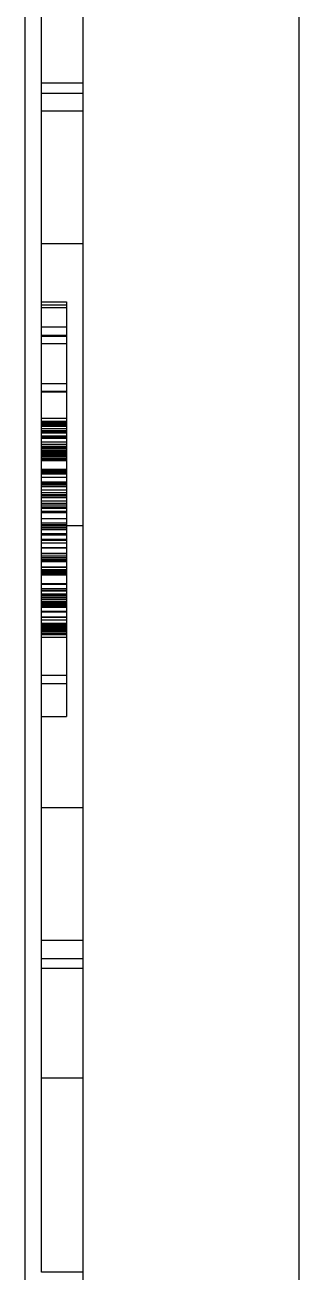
# Model space of a CAD drawing. Extents: x 0 to 203, y 0 to 348.
# Drawn here: x 3.64 to 6.93, y 217.84 to 232.83 of the extents above; entities that cross this region are included whole.
import ezdxf

# ---------------------------------------------------------------- set-up
doc = ezdxf.new("R2010")
doc.units = 0
doc.layers.add('-15N-THT. THIẾT BỊ ĐÓNG MỞ', color=40, linetype='CONTINUOUS')

# ---------------------------------------------------------------- blocks, each defined once
blk = doc.blocks.new('06 - N - SC VSD CHIẾU HÔNG ATV630U07~55N4')
at = {"layer": '-15N-THT. THIẾT BỊ ĐÓNG MỞ'}
for p, q in [((-196.072, 15.887), (-196.072, 144.034)), ((-199.362, 143.105), (-199.362, 30.912)), ((-198.664, 31.582), (-198.664, 142.543)), ((-199.162, 57.79), (-199.162, 63.147)), ((-198.664, 58.128), (-199.162, 58.128)), ((-199.162, 58.008), (-198.664, 58.008)), ((-199.162, 56.195), (-199.162, 57.79)), ((-198.664, 57.79), (-199.162, 57.79)), ((-199.162, 57.79), (-199.162, 57.79)), ((-198.664, 56.195), (-199.162, 56.195)), ((-198.664, 56.195), (-199.162, 56.195)), ((-199.162, 43.835), (-199.162, 56.195)), ((-199.162, 55.497), (-198.863, 55.497)), ((-198.863, 55.497), (-198.863, 51.467)), ((-199.162, 55.461), (-198.863, 55.461)), ((-199.162, 55.431), (-198.863, 55.431)), ((-199.162, 55.198), (-198.863, 55.198)), ((-199.162, 55.099), (-198.863, 55.099)), ((-199.162, 55.092), (-198.863, 55.092)), ((-199.162, 55.086), (-198.863, 55.086)), ((-199.162, 54.999), (-198.863, 54.999)), ((-199.162, 54.517), (-198.863, 54.517)), ((-199.162, 54.424), (-198.863, 54.424)), ((-199.162, 54.417), (-198.863, 54.417)), ((-199.162, 54.102), (-198.863, 54.102)), ((-199.162, 54.102), (-198.863, 54.102)), ((-199.162, 54.066), (-198.863, 54.066)), ((-199.162, 54.059), (-199.162, 54.059)), ((-199.162, 54.059), (-198.863, 54.059)), ((-199.162, 54.055), (-198.863, 54.055)), ((-199.162, 54.048), (-198.863, 54.048)), ((-199.162, 54.043), (-198.863, 54.043)), ((-199.162, 54.036), (-198.863, 54.036)), ((-199.162, 54.026), (-198.863, 54.026)), ((-199.162, 54.024), (-198.863, 54.024)), ((-199.162, 54.018), (-198.863, 54.018)), ((-199.162, 54.014), (-198.863, 54.014)), ((-199.162, 54.011), (-198.863, 54.011)), ((-198.863, 54.01), (-199.162, 54.01)), ((-199.162, 54.003), (-198.863, 54.003)), ((-199.162, 53.978), (-198.863, 53.978)), ((-198.863, 54.102), (-198.863, 54.102)), ((-198.863, 54.059), (-198.863, 54.059)), ((-199.162, 53.953), (-198.863, 53.953)), ((-199.162, 53.941), (-198.863, 53.941)), ((-199.162, 53.924), (-198.863, 53.924)), ((-199.162, 53.888), (-198.863, 53.888)), ((-199.162, 53.878), (-198.863, 53.878)), ((-199.162, 53.861), (-198.863, 53.861)), ((-199.162, 53.815), (-198.863, 53.815)), ((-199.162, 53.789), (-198.863, 53.789)), ((-199.162, 53.763), (-198.863, 53.763)), ((-199.162, 53.748), (-198.863, 53.748)), ((-198.863, 53.748), (-199.162, 53.748)), ((-199.162, 53.742), (-198.863, 53.742)), ((-199.162, 53.735), (-198.863, 53.735)), ((-199.162, 53.715), (-198.863, 53.715)), ((-199.162, 53.703), (-198.863, 53.703)), ((-198.863, 53.692), (-199.162, 53.692)), ((-199.162, 53.692), (-198.863, 53.692)), ((-199.162, 53.692), (-198.863, 53.692)), ((-199.162, 53.687), (-198.863, 53.687)), ((-199.162, 53.672), (-198.863, 53.672)), ((-199.162, 53.661), (-199.162, 53.661)), ((-199.162, 53.661), (-198.863, 53.661)), ((-199.162, 53.654), (-198.863, 53.654)), ((-199.162, 53.653), (-198.863, 53.653)), ((-199.162, 53.647), (-198.863, 53.647)), ((-198.863, 53.633), (-199.162, 53.633)), ((-199.162, 53.616), (-198.863, 53.616)), ((-199.162, 53.598), (-198.863, 53.598)), ((-198.863, 53.586), (-199.162, 53.586)), ((-198.863, 53.661), (-198.863, 53.661)), ((-198.863, 53.483), (-199.162, 53.483)), ((-199.162, 53.48), (-198.863, 53.48)), ((-198.863, 53.464), (-199.162, 53.464)), ((-199.162, 53.45), (-198.863, 53.45)), ((-199.162, 53.436), (-198.863, 53.436)), ((-199.162, 53.43), (-198.863, 53.43)), ((-199.162, 53.39), (-198.863, 53.39)), ((-199.162, 53.332), (-198.863, 53.332)), ((-198.863, 53.33), (-199.162, 53.33)), ((-199.162, 53.314), (-198.863, 53.314)), ((-199.162, 53.313), (-198.863, 53.313)), ((-199.162, 53.304), (-198.863, 53.304)), ((-199.162, 53.284), (-198.863, 53.284)), ((-198.863, 53.276), (-199.162, 53.276)), ((-199.162, 53.24), (-198.863, 53.24)), ((-199.162, 53.208), (-198.863, 53.208)), ((-198.863, 53.179), (-199.162, 53.179)), ((-199.162, 53.174), (-198.863, 53.174)), ((-199.162, 53.153), (-198.863, 53.153)), ((-199.162, 53.145), (-198.863, 53.145)), ((-199.162, 53.106), (-198.863, 53.106)), ((-199.162, 53.08), (-198.863, 53.08)), ((-199.162, 53.059), (-198.863, 53.059)), ((-199.162, 53.035), (-199.162, 53.035)), ((-199.162, 53.035), (-198.863, 53.035)), ((-199.162, 53.019), (-198.863, 53.019)), ((-199.162, 52.981), (-198.863, 52.981)), ((-199.162, 52.968), (-198.863, 52.968)), ((-198.863, 53.035), (-198.863, 53.035)), ((-199.162, 52.896), (-198.863, 52.896)), ((-199.162, 52.842), (-198.863, 52.842)), ((-199.162, 52.821), (-198.863, 52.821)), ((-198.664, 52.806), (-199.162, 52.806)), ((-199.162, 52.792), (-198.863, 52.792)), ((-198.863, 52.788), (-199.162, 52.788)), ((-199.162, 52.785), (-198.863, 52.785)), ((-199.162, 52.781), (-198.863, 52.781)), ((-199.162, 52.764), (-198.863, 52.764)), ((-199.162, 52.713), (-198.863, 52.713)), ((-199.162, 52.699), (-198.863, 52.699)), ((-199.162, 52.646), (-199.162, 52.646)), ((-199.162, 52.646), (-198.863, 52.646)), ((-199.162, 52.635), (-198.863, 52.635)), ((-198.863, 52.646), (-198.863, 52.646)), ((-199.162, 52.6), (-198.863, 52.6)), ((-199.162, 52.547), (-198.863, 52.547)), ((-199.162, 52.54), (-198.863, 52.54)), ((-199.162, 52.476), (-198.863, 52.476)), ((-199.162, 52.474), (-198.863, 52.474)), ((-199.162, 52.444), (-198.863, 52.444)), ((-199.162, 52.425), (-198.863, 52.425)), ((-199.162, 52.423), (-198.863, 52.423)), ((-198.863, 52.399), (-199.162, 52.399)), ((-199.162, 52.392), (-198.863, 52.392)), ((-199.162, 52.376), (-198.863, 52.376)), ((-199.162, 52.315), (-198.863, 52.315)), ((-199.162, 52.313), (-198.863, 52.313)), ((-199.162, 52.308), (-198.863, 52.308)), ((-199.162, 52.282), (-198.863, 52.282)), ((-199.162, 52.275), (-198.863, 52.275)), ((-199.162, 52.268), (-198.863, 52.268)), ((-198.863, 52.258), (-199.162, 52.258)), ((-198.863, 52.251), (-199.162, 52.251)), ((-199.162, 52.237), (-198.863, 52.237)), ((-199.162, 52.22), (-198.863, 52.22)), ((-199.162, 52.216), (-198.863, 52.216)), ((-198.863, 52.107), (-199.162, 52.107)), ((-199.162, 52.105), (-198.863, 52.105)), ((-199.162, 52.051), (-198.863, 52.051)), ((-199.162, 52.033), (-198.863, 52.033)), ((-199.162, 52.023), (-198.863, 52.023)), ((-199.162, 51.987), (-198.863, 51.987)), ((-199.162, 51.976), (-198.863, 51.976)), ((-199.162, 51.974), (-198.863, 51.974)), ((-199.162, 51.952), (-198.863, 51.952)), ((-198.863, 51.935), (-199.162, 51.935)), ((-199.162, 51.921), (-199.162, 51.921)), ((-199.162, 51.921), (-198.863, 51.921)), ((-199.162, 51.898), (-198.863, 51.898)), ((-199.162, 51.895), (-198.863, 51.895)), ((-199.162, 51.883), (-198.863, 51.883)), ((-198.863, 51.877), (-199.162, 51.877)), ((-199.162, 51.877), (-198.863, 51.877)), ((-199.162, 51.877), (-198.863, 51.877)), ((-198.863, 51.921), (-198.863, 51.921)), ((-199.162, 51.863), (-198.863, 51.863)), ((-199.162, 51.86), (-198.863, 51.86)), ((-199.162, 51.846), (-198.863, 51.846)), ((-199.162, 51.837), (-198.863, 51.837)), ((-198.863, 51.835), (-199.162, 51.835)), ((-199.162, 51.834), (-198.863, 51.834)), ((-198.863, 51.833), (-199.162, 51.833)), ((-199.162, 51.827), (-198.863, 51.827)), ((-199.162, 51.782), (-198.863, 51.782)), ((-199.162, 51.775), (-198.863, 51.775)), ((-199.162, 51.773), (-198.863, 51.773)), ((-199.162, 51.714), (-198.863, 51.714)), ((-199.162, 51.709), (-198.863, 51.709)), ((-199.162, 51.677), (-198.863, 51.677)), ((-199.162, 51.635), (-198.863, 51.635)), ((-199.162, 51.624), (-198.863, 51.624)), ((-199.162, 51.609), (-198.863, 51.609)), ((-199.162, 51.595), (-198.863, 51.595)), ((-199.162, 51.585), (-198.863, 51.585)), ((-199.162, 51.571), (-198.863, 51.571)), ((-199.162, 51.566), (-198.863, 51.566)), ((-198.863, 51.563), (-199.162, 51.563)), ((-198.863, 51.561), (-199.162, 51.561)), ((-199.162, 51.553), (-198.863, 51.553)), ((-199.162, 51.544), (-198.863, 51.544)), ((-199.162, 51.53), (-198.863, 51.53)), ((-199.162, 51.513), (-198.863, 51.513)), ((-199.162, 51.511), (-199.162, 51.511)), ((-199.162, 51.511), (-198.863, 51.511)), ((-199.162, 51.505), (-198.863, 51.505)), ((-199.162, 51.501), (-198.863, 51.501)), ((-199.162, 51.467), (-198.863, 51.467)), ((-199.162, 51.467), (-198.863, 51.467)), ((-199.162, 51.467), (-198.863, 51.467)), ((-198.863, 51.511), (-198.863, 51.511)), ((-198.863, 51.467), (-198.863, 50.514)), ((-198.863, 51.467), (-198.863, 51.467)), ((-199.162, 51.012), (-198.863, 51.012)), ((-199.162, 50.912), (-199.162, 50.912)), ((-199.162, 50.912), (-198.863, 50.912)), ((-198.863, 50.912), (-198.863, 50.912)), ((-199.162, 50.514), (-199.162, 50.514)), ((-199.162, 50.514), (-198.863, 50.514)), ((-198.863, 50.514), (-198.863, 50.514)), ((-198.664, 49.417), (-199.162, 49.417)), ((-199.162, 47.822), (-199.162, 49.417)), ((-198.664, 47.822), (-199.162, 47.822)), ((-199.162, 47.605), (-198.664, 47.605)), ((-198.664, 47.485), (-199.162, 47.485)), ((-198.664, 46.167), (-199.162, 46.167)), ((-198.664, 43.835), (-199.162, 43.835))]:
    blk.add_line(p, q, dxfattribs=at)

msp = doc.modelspace()

# ---------------------------------------------------------------- block references
msp.add_blockref('06 - N - SC VSD CHIẾU HÔNG ATV630U07~55N4', (203, 174))

doc.saveas('drawing.dxf')
